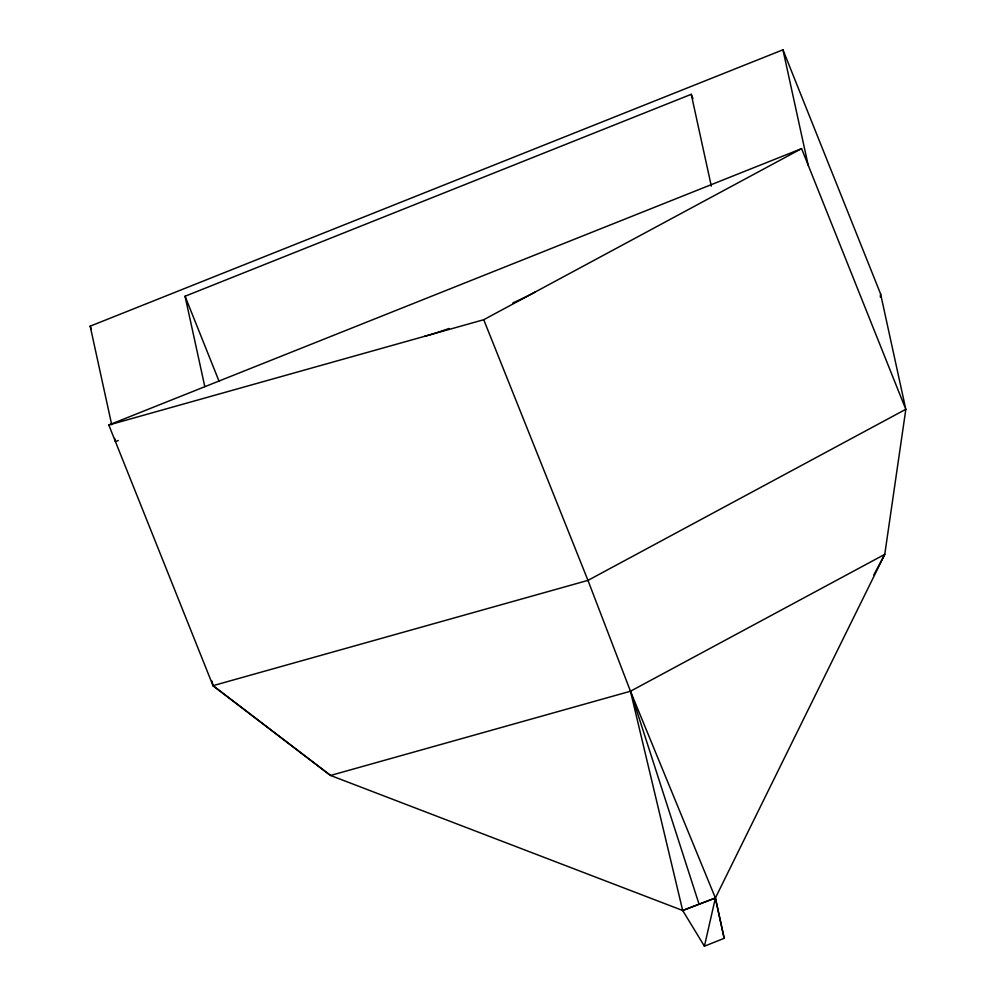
<?xml version="1.0" encoding="UTF-8"?>
<svg xmlns="http://www.w3.org/2000/svg" width="996" height="996" viewBox="0 0 996 996"><rect width="100%" height="100%" fill="white"/><g stroke="black" fill="none" stroke-linecap="round" stroke-linejoin="round"><path stroke-width="1.49" d="M880.302 297.007L880.589 293.92L782.956 49.8L90.175 326.178L111.714 424.732M905.825 409.381L884.759 554.361L715.402 897.981L704.421 946.2L724.179 938.319L715.402 897.981L630.468 691.236L587.964 580.382L483.732 319.716L801.581 148.628L905.825 409.381L880.589 293.92M873.828 574.929L884.759 554.361L630.468 691.236L330.535 775.461L213.044 685.758L108.801 425.006L801.581 148.628M905.812 409.294L587.964 580.382L213.032 685.671L212.036 681.115M204.803 386.597L185.057 296.248L691.249 94.309L692.979 98.641M118.287 440.493L115.412 441.639L114.689 438.377M698.993 903.982L630.468 691.236L682.683 910.493L715.402 897.981L682.683 910.493L330.535 775.461L213.032 685.671M108.801 425.006L483.732 319.716M682.683 910.493L704.421 946.2M185.057 296.248L219.145 381.468M90.175 326.178L91.321 329.066M782.956 49.8L808.192 165.274M691.249 94.309L711.331 186.165M715.24 897.446L724.179 938.319M535.45 291.878A69.496 5.092 -21.8 0 1 512.89 302.884M449.109 328.456A69.496 5.092 -21.8 0 1 424.57 336.324"/></g></svg>
